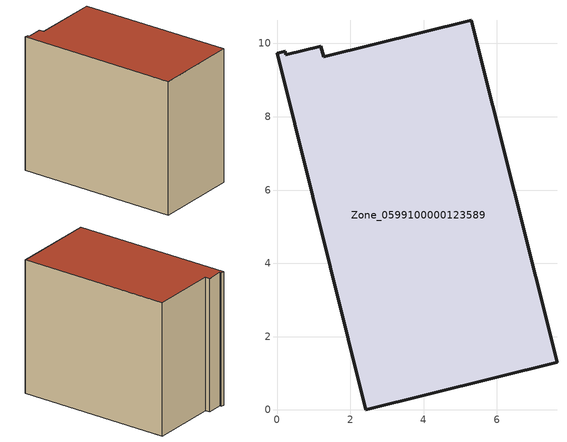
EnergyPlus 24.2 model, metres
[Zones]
Zone_0599100000123589
 floor ground (C_G): 1.2,9.93 1.28,9.64 5.3,10.64 7.64,1.31 2.42,0 0,9.74 0.22,9.79 0.24,9.69 z0
 wall outside (C_F): 2.42,0 7.64,1.31 5.3,10.64 1.28,9.64 1.2,9.93 0.24,9.69 0.22,9.79 0,9.74 2.42,0 z0:8.4
 roof outside (C_R): 1.28,9.64 1.2,9.93 0.24,9.69 0.22,9.79 0,9.74 2.42,0 7.64,1.31 5.3,10.64 z8.4
[BUILDING]
Pand.0599100000123589: North Axis=0; Terrain=City; Loads Convergence Tolerance Value=0.04; Temperature Convergence Tolerance Value=0.4; Solar Distribution=FullExterior; Maximum Number of Warmup Days=25; Minimum Number of Warmup Days=1
[Site:Location]
Rotterdam.The.Hague.AP_ZH_NLD Design_Conditions: Latitude=51.96; Longitude=4.45; Time Zone=1; Elevation=-4.5
[SITE:GROUNDTEMPERATURE:BUILDINGSURFACE]
18, 18, 18, 18, 18, 18, 18, 18, 18, 18, 18, 18
[MATERIAL] Thermal Absorptance=0.9; Solar Absorptance=0.7; Visible Absorptance=0.7
Name | Roughness | Thickness | Conductivity | Density | Specific Heat
G.TC.1975-1991 | MediumSmooth | 0.15 | 0.288461 | 540 | 1210
F.TC.1975-1991 | Rough | 0.3 | 0.230769 | 1920 | 840
R.TC.1975-1991 | MediumRough | 0.2 | 0.153846 | 1500 | 1000
[CONSTRUCTION]
C_G: G.TC.1975-1991
C_F: F.TC.1975-1991
C_R: R.TC.1975-1991
[ZONE]
Zone_0599100000123589: Type=1; Multiplier=1; Ceiling Height=Autocalculate; Volume=Autocalculate; Floor Area=autocalculate; Part of Total Floor Area=Yes
[ZONEINFILTRATION:DESIGNFLOWRATE]
Infil_Zone_0599100000123589: Zone or ZoneList or Space or SpaceList=Zone_0599100000123589; Schedule=AlwaysOn; Design Flow Rate Calculation Method=Flow/Area; Flow Rate per Floor Area=0.003; Constant Term Coefficient=1; Temperature Term Coefficient=0; Velocity Term Coefficient=0; Velocity Squared Term Coefficient=0
[HVACTEMPLATE:ZONE:IDEALLOADSAIRSYSTEM]
Zone_0599100000123589: Maximum Heating Supply Air Temperature=50; Minimum Cooling Supply Air Temperature=13; Maximum Heating Supply Air Humidity Ratio=0.0156; Minimum Cooling Supply Air Humidity Ratio=0.0077; Heating Limit=NoLimit; Cooling Limit=NoLimit; Dehumidification Control Type=ConstantSensibleHeatRatio; Cooling Sensible Heat Ratio=0.7; Dehumidification Setpoint=60; Humidification Control Type=None; Humidification Setpoint=30; Outdoor Air Method=None; Outdoor Air Flow Rate per Person=0.00944; Outdoor Air Flow Rate per Zone Floor Area=0; Outdoor Air Flow Rate per Zone=0; Demand Controlled Ventilation Type=None; Outdoor Air Economizer Type=NoEconomizer; Heat Recovery Type=None; Sensible Heat Recovery Effectiveness=0.7; Latent Heat Recovery Effectiveness=0.65
[ZONECONTROL:THERMOSTAT]
ThermostatControl_Zone_0599100000123589: Zone or ZoneList=Zone_0599100000123589; Control Type Schedule=DualSetpointControlType; Control 1=Thermostat_Zone_0599100000123589; Temperature Difference Between Cutout And Setpoint=0
[THERMOSTATSETPOINT:DUALSETPOINT]
Thermostat_Zone_0599100000123589: Heating Setpoint Temperature Schedule=HeatingSetpoint_Zone_0599100000123589; Cooling Setpoint Temperature Schedule=CoolingSetpoint_Zone_0599100000123589
[SCHEDULE:COMPACT]
HeatingSetpoint_Zone_0599100000123589: Through: 12/31, For: AllDays, Until: 24:00, 21
CoolingSetpoint_Zone_0599100000123589: Through: 12/31, For: AllDays, Until: 24:00, 24
DualSetpointControlType: Through: 12/31, For: AllDays, Until: 24:00, 4
AlwaysOn: Through: 12/31, For: AllDays, Until: 24:00, 1
